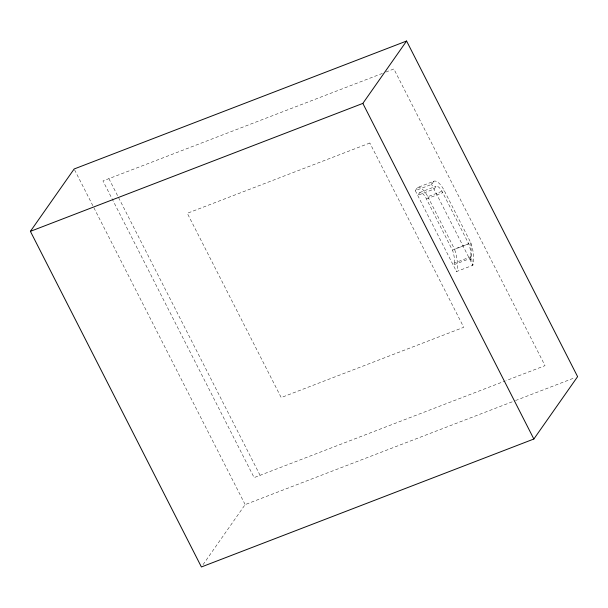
<?xml version="1.0" encoding="UTF-8"?>
<svg xmlns="http://www.w3.org/2000/svg" width="608" height="608" viewBox="0 0 608 608"><rect width="100%" height="100%" fill="white"/><g stroke="black" fill="none" stroke-linecap="round" stroke-linejoin="round"><path stroke-width="0.46" stroke-dasharray="3.04 2.28" d="M454.609 262.96L454.632 262.466A22.283 8.778 68.9 0 0 452.831 250.99L425.615 197.349A11.088 4.37 68.9 0 0 419.885 192.478L417.696 195.366L434.021 189.088L436.21 186.192A11.088 4.37 68.9 0 1 441.94 191.072L469.163 244.705A22.283 8.778 68.9 0 1 470.957 256.181L470.539 259.981L471.284 257.366L470.934 256.682L454.609 262.96L453.18 265.004L469.505 258.719L470.934 256.682M415.302 190.669L417.483 187.553L433.808 181.275L431.627 184.384L415.302 190.669L456.524 271.571L472.849 265.286A27.717 10.914 68.9 0 0 470.828 242.79L444.152 190.433A16.538 6.513 68.9 0 0 434.446 181.055L433.504 181.374A16.538 6.513 68.9 0 0 431.627 184.384L472.849 265.286A18.726 1.383 87.6 0 1 470.828 242.79L454.503 249.067A27.717 10.914 68.9 0 1 456.524 271.571M203.026 564.657L245.153 504.602L514.657 400.877M382.364 73.408L102.972 180.941L254.129 477.607L505.202 380.965M385.905 72.048L393.87 68.978L545.026 365.644L506.092 380.631M419.68 192.538L436.004 186.261M417.483 187.553L418.122 187.34A16.538 6.513 68.9 0 1 427.827 196.718L444.152 190.433M426.489 198.938L442.814 192.652M452.557 250.101L468.882 243.816M515.546 400.535L574.94 377.674M427.827 196.718L454.503 249.067M108.916 178.661L260.072 475.319M74.579 169.837L245.153 504.602M369.846 143.024L187.294 213.286L281.192 397.571L463.744 327.309L369.846 143.024"/><path stroke-width="0.91" d="M30.4 231.352L74.146 168.986L406.592 41.032L577.6 376.648L533.854 439.014L201.408 566.968L30.4 231.352L362.847 103.398L406.592 41.032M362.847 103.398L533.854 439.014"/></g></svg>
